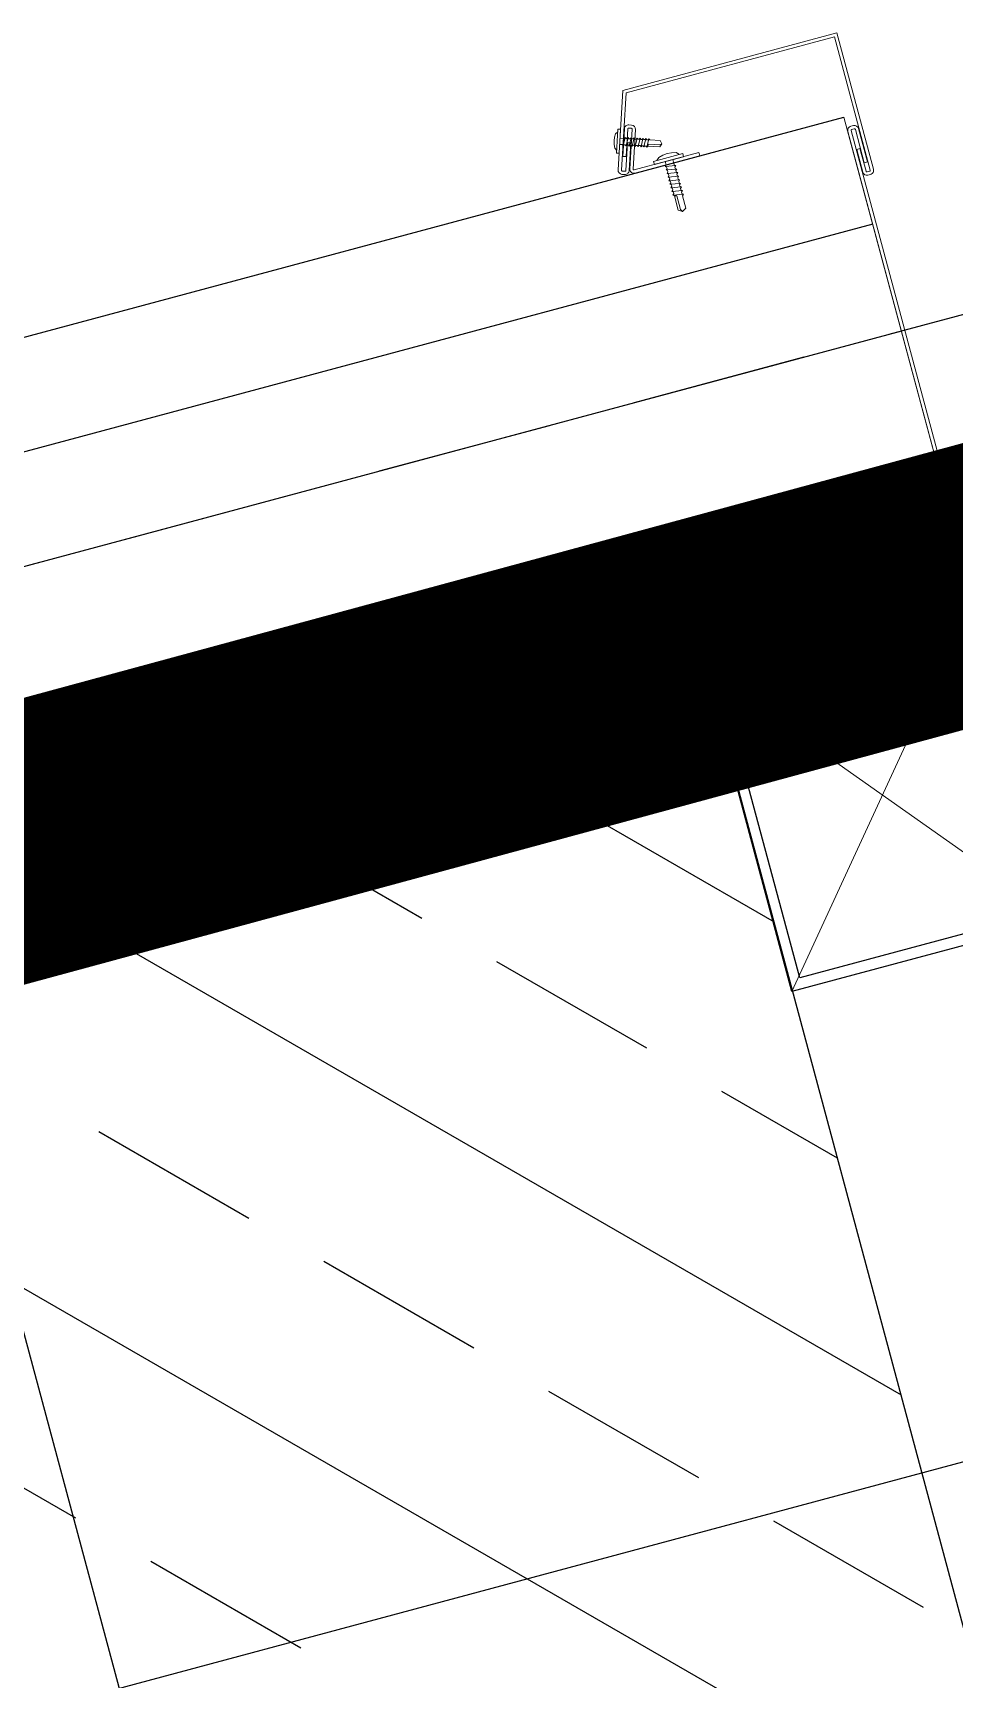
# Model space of a CAD drawing. Header units: centimetres. Extents: x 405564 to 502064, y 46284 to 60634.
# Drawn here: x 461623.1 to 461656.3, y 48761.2 to 48820.6 of the extents above; entities that cross this region are included whole.
import ezdxf
from ezdxf.xclip import XClip

# ---------------------------------------------------------------- set-up
doc = ezdxf.new("R2010")
doc.units = ezdxf.units.CM
doc.header["$XCLIPFRAME"] = 0
for name, pattern in [('ACAD_ISO03W100', [30, 12, -18]), ('CENTER', [2, 1.25, -0.25, 0.25, -0.25]), ('HIDDEN', [9.524999999999999, 6.35, -3.175])]:
    doc.linetypes.add(name, pattern=pattern)
doc.layers.get('0').update_dxf_attribs({"color": 8, "lineweight": 9})
for name, color, linetype, lineweight in [('0-KRCN-MİMARİ-220526', 8, 'Continuous', 9), ('D_Merkez', 8, 'Continuous', 13), ('GC_Cephe_Sandvic_Panel', 8, 'Continuous', 25), ('IEM_MP_TARAMA-MEVCUT BİNA', 8, 'Continuous', 9), ('PN_Aluminyum', 8, 'Continuous', 15)]:
    doc.layers.add(name, color=color, linetype=linetype, lineweight=lineweight)
for name, color, linetype in [('AS_DUV', 8, 'Continuous'), ('AS_GOR_YAKIN2', 8, 'Continuous'), ('AS_PRFL_CELIK', 8, 'Continuous'), ('AS_PYZ_BINA', 8, 'Continuous'), ('AS_TA_HIDDEN', 8, 'HIDDEN')]:
    doc.layers.add(name, color=color, linetype=linetype)
doc.linetypes.add('BATTING', pattern='A,0.0001,-0.1,[134,ltypeshp.shx,S=0.1,R=0,X=-0.1,Y=0],-0.2,[134,ltypeshp.shx,S=0.1,R=180,X=0.1,Y=0],-0.1', length=0.4001)

# ---------------------------------------------------------------- blocks, each defined once
blk = doc.blocks.new('*U147')
at = {"ltscale": 40}
blk.add_lwpolyline([(0, 0), (0, 12), (10, 12), (10, 0)], close=True, dxfattribs=at)
at = {"layer": 'AS_PRFL_CELIK', "ltscale": 40}
blk.add_lwpolyline([(0.4, 0.4), (0.4, 11.6), (9.599999999999996, 11.6), (9.6, 0.3999999999999986)], close=True, dxfattribs=at)
at = {"layer": 'D_Merkez', "ltscale": 0.015}
for points in [[(0, 0), (10, 12)], [(0, 12), (10, 0)]]:
    blk.add_lwpolyline(points, dxfattribs=at)
blk = doc.blocks.new('A$C4b5fd50f')
at = {"layer": 'AS_PRFL_CELIK', "rotation": 90}
blk.add_blockref('*U147', (0, 780.030912653252), dxfattribs=at)
blk = doc.blocks.new('A$Cbf573e9b')
at = {"layer": 'AS_PYZ_BINA'}
h = blk.add_hatch(dxfattribs=at)
h.set_pattern_fill('ANSI33', color=256, scale=49.99999999999998)
h.set_pattern_definition([(44.99999999999997, (452585.0784754627, -364295.7933286766), (-8.838834764831843, 8.838834764831846), []), (44.99999999999997, (452593.9173102126, -364295.7933286766), (-8.838834764831843, 8.838834764831846), [6.250000000000003, -3.125000000000001])])
h.paths.add_polyline_path([(-49.99999999906868, 3219.999999999942), (30.00000000093132, 3219.999999999884), (30.00000000093132, 3279.999999999884), (-49.99999999903957, 3279.999999999942)])
at = {"layer": 'AS_PYZ_BINA', "linetype": 'CENTER', "ltscale": 100}
blk.add_line((9.313225746154785e-10, -638.1065639050794), (9.313225746154785e-10, 5016.951762118493), dxfattribs=at)
blk.add_line((9.313225746154785e-10, -638.1065639050794), (9.313225746154785e-10, 5016.951762118493), dxfattribs=at)
at = {"layer": 'AS_PYZ_BINA'}
blk.add_lwpolyline([(-49.99999999906868, 3219.999999999942), (30.00000000093132, 3219.999999999884), (30.00000000093132, 3279.999999999884), (-49.99999999903957, 3279.999999999942)], close=True, dxfattribs=at)
at = {"layer": 'AS_PYZ_BINA', "ltscale": 100}
blk.add_lwpolyline([(-1409.999999999069, 3249.999999999884), (501.9066347072949, 3249.999999999884)], dxfattribs=at)
at = {"layer": 'AS_PYZ_BINA', "linetype": 'CENTER', "ltscale": 100}
blk.add_lwpolyline([(-1409.999999999069, 3249.999999999884), (501.9066347072949, 3249.999999999884)], dxfattribs=at)
blk = doc.blocks.new('M00$0$RUUVIP')
for p, q in [((-5.438749999999343, 19), (-5.438749999999343, 20.14000000000033)), ((-5.438749999999343, 20.14000000000033), (5.438750000001163, 20.14000000000033)), ((5.438750000001163, 19), (-5.438749999999343, 19)), ((-4.203749999998763, 20.14000000000033), (-3.253749999999852, 21.08999999999924)), ((-1.424999999999271, 19), (-1.424999999999271, 17.81460284918466)), ((1.42500000000109, 17.0498528491853), (1.42500000000109, 19)), ((3.253749999999852, 21.08999999999924), (4.203750000000582, 20.14000000000033)), ((5.438750000001163, 20.14000000000033), (5.438750000001163, 19)), ((-1.424999999999271, 17.81460284918466), (-1.899999999999636, 17.33960284918521)), ((-1.899999999999636, 17.33960284918521), (1.900000000001455, 16.66985284918428)), ((-1.899999999999636, 17.33960284918521), (-1.424999999999271, 16.95960284918419)), ((-1.424999999999271, 16.47510284918462), (-1.899999999999636, 16.00010284918517)), ((-1.899999999999636, 16.00010284918517), (1.900000000001455, 15.33035284918424)), ((-1.899999999999636, 16.00010284918517), (-1.424999999999271, 15.62010284918415)), ((-1.424999999999271, 15.13560284918458), (-1.899999999999636, 14.66060284918512)), ((-1.899999999999636, 14.66060284918512), (1.900000000001455, 13.99085284918419)), ((-1.899999999999636, 14.66060284918512), (-1.424999999999271, 14.2806028491841)), ((-1.424999999999271, 13.79610284918544), (-1.899999999999636, 13.32110284918508)), ((-1.899999999999636, 13.32110284918508), (1.900000000001455, 12.65135284918415)), ((-1.899999999999636, 13.32110284918508), (-1.424999999999271, 12.94110284918497)), ((-1.424999999999271, 12.4566028491854), (-1.899999999999636, 11.98160284918504)), ((-1.899999999999636, 11.98160284918504), (1.900000000001455, 11.3118528491841)), ((-1.899999999999636, 11.98160284918504), (-1.424999999999271, 11.60160284918493)), ((-1.424999999999271, 16.95960284918419), (-1.424999999999271, 16.47510284918462)), ((-1.424999999999271, 15.62010284918415), (-1.424999999999271, 15.13560284918458)), ((-1.424999999999271, 14.2806028491841), (-1.424999999999271, 13.79610284918544)), ((-1.424999999999271, 12.94110284918497), (-1.424999999999271, 12.4566028491854)), ((1.900000000001455, 16.66985284918428), (1.42500000000109, 17.0498528491853)), ((1.42500000000109, 16.19485284918482), (1.900000000001455, 16.66985284918428)), ((1.42500000000109, 15.71035284918525), (1.42500000000109, 16.19485284918482)), ((1.900000000001455, 15.33035284918424), (1.42500000000109, 15.71035284918525)), ((1.42500000000109, 14.85535284918478), (1.900000000001455, 15.33035284918424)), ((1.42500000000109, 14.37085284918521), (1.42500000000109, 14.85535284918478)), ((1.900000000001455, 13.99085284918419), (1.42500000000109, 14.37085284918521)), ((1.42500000000109, 13.51585284918474), (1.900000000001455, 13.99085284918419)), ((1.42500000000109, 13.03135284918517), (1.42500000000109, 13.51585284918474)), ((1.900000000001455, 12.65135284918415), (1.42500000000109, 13.03135284918517)), ((1.42500000000109, 12.17635284918469), (1.900000000001455, 12.65135284918415)), ((1.42500000000109, 11.69185284918512), (1.42500000000109, 12.17635284918469)), ((-1.424999999999271, 11.11710284918536), (-1.899999999999636, 10.64210284918499)), ((-1.899999999999636, 10.64210284918499), (1.900000000001455, 9.972352849184063)), ((-1.899999999999636, 10.64210284918499), (-1.424999999999271, 10.26210284918488)), ((-1.424999999999271, 9.777602849185312), (-1.899999999999636, 9.30260284918495)), ((-1.899999999999636, 9.30260284918495), (1.900000000001455, 8.632852849184928)), ((-1.899999999999636, 9.30260284918495), (-1.424999999999271, 8.922602849184843)), ((-1.424999999999271, 8.43810284918527), (-1.899999999999636, 7.963102849184907)), ((-1.899999999999636, 7.963102849184907), (1.900000000001455, 7.293352849184883)), ((-1.899999999999636, 7.963102849184907), (-1.424999999999271, 7.583102849184798)), ((-1.424999999999271, 7.098602849185228), (-1.899999999999636, 6.623602849184861)), ((-1.899999999999636, 6.623602849184861), (1.900000000001455, 5.953852849184841)), ((-1.899999999999636, 6.623602849184861), (-1.424999999999271, 6.243602849184753)), ((-1.424999999999271, 11.60160284918493), (-1.424999999999271, 11.11710284918536)), ((-1.424999999999271, 10.26210284918488), (-1.424999999999271, 9.777602849185312)), ((-1.424999999999271, 8.922602849184843), (-1.424999999999271, 8.43810284918527)), ((-1.424999999999271, 7.583102849184798), (-1.424999999999271, 7.098602849185228)), ((-1.424999999999271, 6.243602849184753), (-1.424999999999271, 0.8227241335953293)), ((-0.5855248920561279, 6.018343695220211), (-1.424999999999271, 6.243602849184753)), ((-0.5642712962162478, 0.8395562021460135), (-0.5855248920561279, 6.018343695220211)), ((1.900000000001455, 11.3118528491841), (1.42500000000109, 11.69185284918512)), ((1.42500000000109, 10.83685284918465), (1.900000000001455, 11.3118528491841)), ((1.42500000000109, 10.35235284918508), (1.42500000000109, 10.83685284918465)), ((1.900000000001455, 9.972352849184063), (1.42500000000109, 10.35235284918508)), ((1.42500000000109, 9.4973528491846), (1.900000000001455, 9.972352849184063)), ((1.42500000000109, 9.012852849185037), (1.42500000000109, 9.4973528491846)), ((1.900000000001455, 8.632852849184928), (1.42500000000109, 9.012852849185037)), ((1.42500000000109, 8.157852849184563), (1.900000000001455, 8.632852849184928)), ((1.42500000000109, 7.673352849184992), (1.42500000000109, 8.157852849184563)), ((1.900000000001455, 7.293352849184883), (1.42500000000109, 7.673352849184992)), ((1.42500000000109, 6.818352849184519), (1.900000000001455, 7.293352849184883)), ((1.42500000000109, 6.33385284918495), (1.42500000000109, 6.818352849184519)), ((1.900000000001455, 5.953852849184841), (1.42500000000109, 6.33385284918495)), ((1.42500000000109, 5.478852849185387), (1.900000000001455, 5.953852849184841)), ((-1.424999999999271, 0.8227241335953293), (0, 0)), ((0, 0), (-0.5642712962162478, 0.8395562021460135)), ((0, 0), (1.42500000000109, 0.8227241335953293)), ((1.42500000000109, 0.8227241335953293), (1.42500000000109, 5.478852849185387))]:
    blk.add_line(p, q)
blk.add_arc((0, 10.79599310247703), 10.79599310247749, 72.45919368770515, 107.5408063122947)
blk = doc.blocks.new('M00$0$A$C51F07F23')
at = {"rotation": 180}
blk.add_blockref('M00$0$RUUVIP', (5.438786149148654, 21.08998851681736), dxfattribs=at)
blk = doc.blocks.new('söve1')
at = {"layer": 'PN_Aluminyum'}
for points in [[(16.21396054327488, 0.2799999987473711), (17.46396054315846, 0.2799999987473711, -0.4142135624640211), (17.49396054330282, 0.2499999984866008), (17.49396054330282, 0.1499999988591298, -0.4142135624640211), (17.46396054327488, 0.1199999985983595), (-12.00000000005821, 0.1199999987147748), (-12, -1.455191522836685e-09), (-11.88000000000466, -1.455191522836685e-09), (-11.88000000006286, -1.396983861923218e-09), (17.46396054327488, -1.513399183750153e-09, 0.4142135623730951), (17.61396054329816, 0.1499999988591298), (17.61396054329816, 0.2499999984866008, 0.4142135623730951), (17.46396054327488, 0.3999999988591298), (16.21396054327488, 0.3999999988591298)], [(20.99999999662396, -7.459999999613501), (20.99999999662396, 0.5400000003864989), (15.90294641873334, 0.5400000003864989, 0.4142135624583382), (15.75294641871005, 0.3900000000139698), (15.75294641876826, 0.2899999994551763, 0.4142135622594374), (15.90294641879154, 0.1399999990826473), (16.75294641876826, 0.1399999990826473)], [(19.12893312098458, -7.788543042377569), (18.18024982284987, -8.104770808131434, 0.4142135577886095), (18.16127615689766, -8.142718139686622), (18.19289893365931, -8.237586470902897, 0.4142135638986938), (18.23084626544733, -8.25656013621483), (20.87999999662861, -7.373508893535472), (20.87999999662861, 0.4200000002747402), (15.90294641873334, 0.4200000002747402, 0.4142135628902368), (15.8729464187054, 0.3900000000139698), (15.8729464187636, 0.2899999994551763, 0.4142135618957333), (15.90294641896617, 0.259999999194406), (16.75294641876826, 0.259999999194406)], [(17.99999999662396, -5.390790019766428), (17.99999999662396, -7.809167243191041, 0.5119182941758833), (18.19743416178972, -7.951469737687148), (19.55900288309203, -7.497613497660495, -0.4142135638986935), (19.59695021505468, -7.51658716390375), (19.62857299169991, -7.611455493257381, -0.4142135577886091), (19.60959932574769, -7.649402825743891), (18.66091602755478, -7.965630591497757)], [(18.1199999966193, -5.390790019766428), (18.1199999966193, -7.809167243191041, 0.5119182941758833), (18.15948682965245, -7.837627742090262), (19.5210555511876, -7.38377150206361, -0.4142135615984261), (19.71079221070977, -7.47863983141724), (19.74241498747142, -7.573508161702193, -0.4142135624610261), (19.64754665765213, -7.763244821340777), (18.69886335945921, -8.079472587094642)], [(19.09098578908015, -7.674701046780683), (18.14230249094544, -7.990928812534548, 0.4142135623891427), (18.04743416118436, -8.180665472173132), (18.0790569378878, -8.275533802458085, 0.4142135615984261), (18.26879359740997, -8.370402131811716), (20.99999999662396, -7.459999999613501)]]:
    blk.add_lwpolyline(points, format="xyb", dxfattribs=at)
for points in [[(16.21396054327488, 0.2799999987473711), (16.21396054327488, 0.3999999988591298)], [(16.75294641876826, 0.259999999194406), (16.75294641876826, 0.1399999990826473)], [(-1.80443748831749e-09, -1.513399183750153e-09), (17.99999999668216, -1.513399183750153e-09)], [(18.1199999966193, -5.390790019766428), (17.99999999662396, -5.390790019766428)], [(19.12893312098458, -7.788543042377569), (19.09098578908015, -7.674701046780683)], [(18.69886335945921, -8.079472587094642), (18.66091602755478, -7.965630591497757)]]:
    blk.add_lwpolyline(points, dxfattribs=at)
for p, xscale, yscale, zscale, rotation in [((18.32899884827202, -5.963692719698884), -0.1000000000003642, 0.1000000000003642, 0.1000000000003638, 90), ((19.71926687611267, -8.063154345029034), -0.08000000000029103, 0.08000000000029103, 0.08000000000029102, 18.43494880680359)]:
    blk.add_blockref('M00$0$A$C51F07F23', p, dxfattribs=dict(at, xscale=xscale, yscale=yscale, zscale=zscale, rotation=rotation))
blk = doc.blocks.new('zeminkat_planı')
at = {"layer": 'GC_Cephe_Sandvic_Panel'}
for points in [[(39.99999999876309, 3210.030912653223), (39.99999999877764, 3284.672025251668)], [(47.99999999870488, 3284.672025251668), (47.99999999871943, 3210.030912653252)]]:
    blk.add_lwpolyline(points, dxfattribs=at)
at = {"layer": 'GC_Cephe_Sandvic_Panel', "linetype": 'BATTING', "ltscale": 8}
blk.add_lwpolyline([(43.99999999871943, 3210.030912653252), (43.99999999870488, 3284.672025251668)], dxfattribs=at)
blk.add_blockref('A$Cbf573e9b', (-9.313225746154785e-10, 0))
at = {"xscale": -1, "rotation": 179.9999999999999}
blk.add_blockref('söve1', (30.00000000087311, 3210.030912653252), dxfattribs=at)
at = {"layer": 'PN_Aluminyum'}
blk.add_blockref('A$C4b5fd50f', (30, 2430), dxfattribs=at)
blk = doc.blocks.new('A$C85dec720')
ref = blk.add_blockref('zeminkat_planı', (7059, 383.0000000000582))
XClip(ref).set_block_clipping_path([(-9126.46979687817, -1655.3396659538848), (1140.0000000002328, 6527.619333315)])
blk = doc.blocks.new('OPK-site-surrounding-R01')
at = {"layer": 'IEM_MP_TARAMA-MEVCUT BİNA', "linetype": 'ACAD_ISO03W100', "ltscale": 5, "const_width": 10.00000000000001}
blk.add_lwpolyline([(21876.58333835006, -8538.934359431267), (21504.04571303725, -7155.311812639236), (17068.56968060136, -8358.591795444489), (17456.07941749692, -9736.840720772743)], dxfattribs=at)
blk = doc.blocks.new('A$C6A10300A')
at = {"layer": 'AS_DUV'}
ref = blk.add_blockref('A$C85dec720', (28900.96394336782, -17748.98357438718), dxfattribs=dict(at, rotation=105.0255580063709))
XClip(ref).set_block_clipping_path([(6220.336776927827, 6783.731372117298), (4126.407146474303, -1017.0000000051805), (7354.829823405089, -1883.5969356479472), (9448.759453858613, 5917.134436474531)])
at = {"layer": 'AS_GOR_YAKIN2'}
blk.add_lwpolyline([(23291.91122956836, -10974.51262942272), (24171.76439321786, -10738.33597855311), (24407.16329441388, -11615.29171136733), (23527.31013076438, -11851.46836223694)], close=True, dxfattribs=at)
at = {"layer": 'AS_TA_HIDDEN'}
blk.add_lwpolyline([(23313.96231262141, -10987.23071639313), (24159.04630624742, -10760.38706160618), (24387.1862104903, -11610.30010662435), (23542.1022168643, -11837.14376141129)], close=True, dxfattribs=at)
ref = blk.add_blockref('OPK-site-surrounding-R01', (5135.679684336006, -3851.453646793088))
XClip(ref).set_block_clipping_path([(-5135.679684336006, -9648.546353206897), (26364.320315663994, 3851.453646793103)])

msp = doc.modelspace()

# ---------------------------------------------------------------- block references
at = {"layer": '0-KRCN-MİMARİ-220526'}
msp.add_blockref('A$C6A10300A', (438064.0660104522, 60634.01622488972), dxfattribs=at)

doc.saveas('drawing.dxf')
